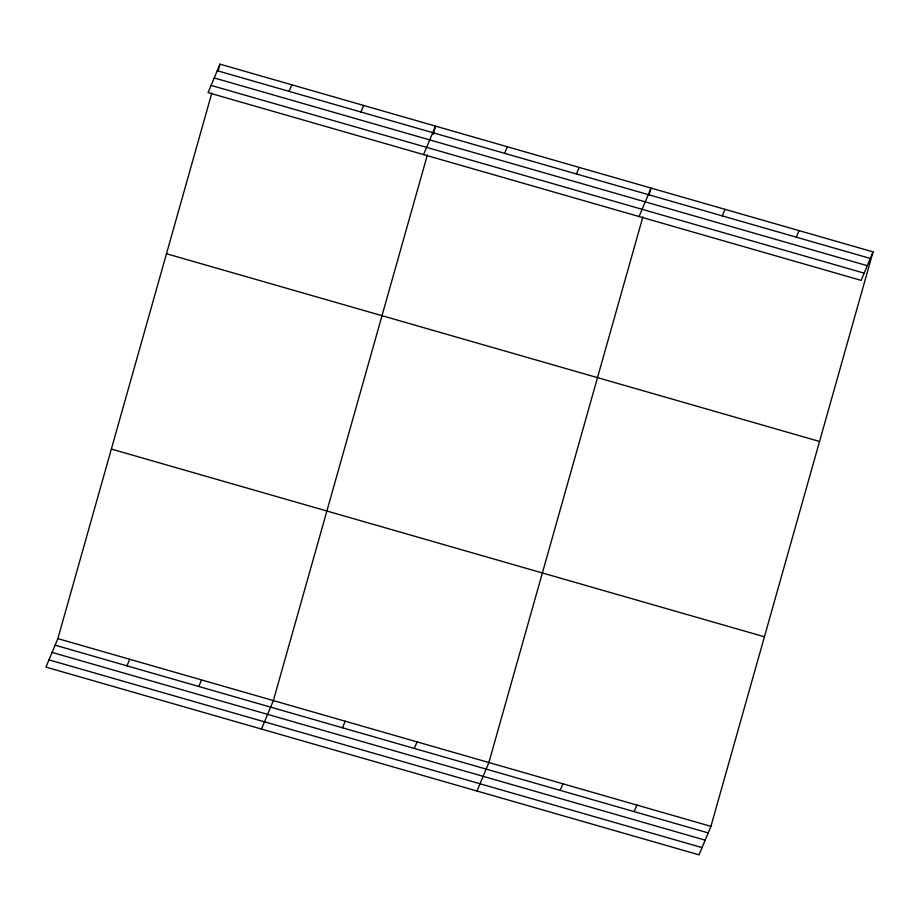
<?xml version="1.0" encoding="UTF-8"?>
<svg xmlns="http://www.w3.org/2000/svg" width="919" height="919" viewBox="0 0 919 919"><rect width="100%" height="100%" fill="white"/><g stroke="black" fill="none" stroke-linecap="round" stroke-linejoin="round"><path stroke-width="1.38" d="M873.05 251.886L861.137 280.375L208.073 92.647L219.986 64.158L873.05 251.886L710.927 826.353L699.014 854.842L45.95 667.114L57.863 638.625L211.841 93.014M218.044 71.027L219.986 64.158M427.358 154.966L273.38 700.577L261.467 729.054M433.171 134.358L435.491 126.11L423.579 154.599M642.863 216.907L488.885 762.529L476.972 791.006M649.067 194.931L651.008 188.062L639.096 216.539M289.083 91.372L291.817 84.812M126.96 665.838L129.705 659.279M360.914 112.015L363.66 105.467M198.791 686.482L201.537 679.934M504.588 153.312L507.334 146.764M342.477 727.779L345.211 721.231M576.431 173.967L579.165 167.419M414.308 748.434L417.054 741.874M722.277 215.896L725.022 209.337M560.165 790.363L562.899 783.804M796.291 237.171L799.036 230.612M634.179 811.638L636.913 805.078M217.24 70.717L870.304 258.446M214.219 77.954L867.283 265.683M211.094 85.41L864.159 273.138M166.488 253.736L819.553 441.465M111.36 449.058L764.424 636.787M57.863 638.625L710.927 826.353M55.117 645.184L708.193 832.913M52.096 652.421L705.16 840.15M48.971 659.876L702.047 847.605"/></g></svg>
